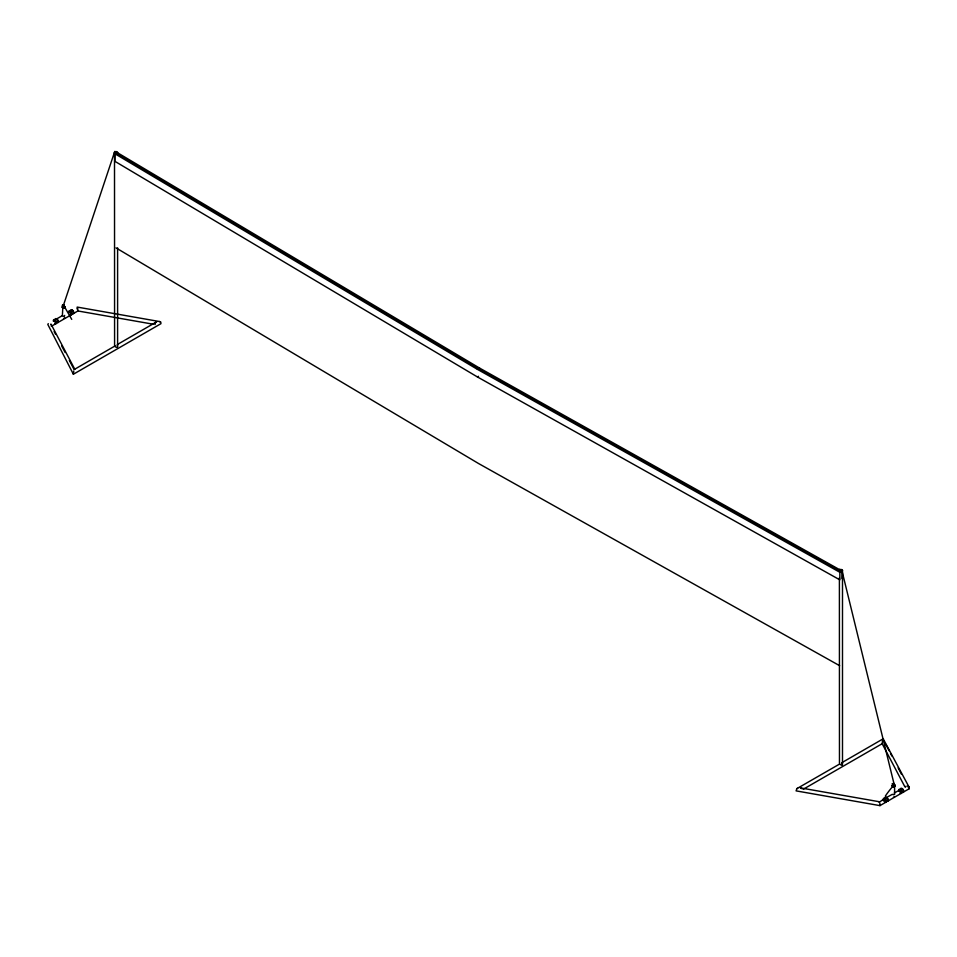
<?xml version="1.0" encoding="UTF-8"?>
<svg xmlns="http://www.w3.org/2000/svg" width="957" height="957" viewBox="0 0 957 957"><rect width="100%" height="100%" fill="white"/><g stroke="black" fill="none" stroke-linecap="round" stroke-linejoin="round"><path stroke-width="1.44" d="M117.233 154.555L117.496 152.917M879.1 802.337L883.861 799.059M63.533 305.702C62.815 304.661 62.181 308.573 62.719 307.46L114.756 151.409L117.149 153.108M64.609 306.372A1.208 0.694 0 0 1 64.609 307.077A1.208 0.694 0 0 1 64.609 307.831L64.215 306.958L64.167 308.082A1.208 0.694 0 0 1 62.707 306.994M894.484 784.573L892.761 786.164A1.208 0.694 0 0 0 894.364 786.056A1.208 0.694 0 0 0 894.293 785.111C896.063 781.893 884.699 796.116 885.428 796.308L885.345 796.296M117.603 247.839L117.603 346.171C118.333 348.946 113.225 346.087 115.319 345.92M842.495 570.396L842.495 764.081L842.076 765.456L839.815 764.248M900.633 791.941L899.58 790.996M842.016 570.982L894.592 786.199L894.592 794.477L893.037 794.705M892.929 786.81L894.628 786.451L892.773 786.558A1.208 0.694 0 0 1 892.391 785.661M894.592 784.8L892.929 785.47M73.773 370.957L73.378 374.235L160.92 323.693L160.8 322.078L159.376 321.54M882.545 740.443L882.163 743.709L904.963 786.953M117.149 153.742L117.4 152.929A1.543 0.897 0 0 0 117.149 151.852A1.543 0.897 0 0 0 115.283 151.708L114.96 152.486L116.838 153.886L114.72 152.031A1.543 0.897 0 0 0 114.96 153.108A1.543 0.897 0 0 0 116.838 153.252L114.72 152.031M842.04 571.652L842.28 570.839A1.543 0.897 0 0 0 842.04 569.762A1.543 0.897 0 0 0 840.162 569.618L839.851 570.396L842.04 571.652L839.6 569.941L842.04 571.652L840.162 569.618L842.04 571.652L840.796 570.48M71.739 319.387L64.358 306.515M62.707 306.228A1.208 0.694 0 0 0 64.167 307.329L64.609 307.077M62.707 306.587A1.208 0.694 0 0 0 64.167 307.687L64.609 307.424A1.208 0.694 0 0 0 64.609 306.73M69.646 312.437L70.555 312.688L70.316 313.597M894.592 796.738L893.467 797.241M74.455 369.378L114.589 346.207L114.505 152.486M883.227 738.852L909.018 787.013M842.04 578.602L842.172 570.862M55.099 322.509L54.98 321.444M842.04 571.03L839.576 569.283L839.851 571.042A1.543 0.897 0 0 0 841.717 571.162M156.625 321.935L155.213 322.88L155.082 324.531M839.397 577.849L839.468 764.117L796.93 788.604L796.08 790.877L879.973 805.627L885.727 802.289L885.727 801.033A1.543 0.897 60 0 0 884.639 799.131A1.543 0.897 60 0 0 883.55 799.765L883.55 801.033M894.185 786.606L893.383 787.097L894.616 786.51M893.467 785.207L894.58 785.159M894.628 784.644L893.527 785.302M840.94 571.652L839.851 572.286L839.851 579.87L477.411 376.938L114.96 161.362L114.96 153.778L116.06 153.144L478.5 368.72L839.768 570.874M56.116 319.231L62.528 315.535M153.634 324.279L77.9 310.965L73.45 313.537L73.45 312.281A1.543 0.897 60 0 0 72.576 310.523A1.543 0.897 60 0 0 71.344 310.582M117.34 344.532L155.943 322.246M114.96 153.778L477.411 369.354L479.589 368.086L839.433 569.571M477.411 376.938L478.5 376.304M842.232 762.454L883.407 738.672M803.21 789.286L882.163 743.709M893.168 787.025L894.472 785.841M886.05 797.791L892.343 794.298M894.221 793.078L899.329 790.135M908.636 786.546A1.459 1.148 23.4 0 1 909.162 787.515L909.15 788.771L903.384 792.097L903.384 790.841A1.543 0.897 60 0 0 902.559 789.13A1.543 0.897 60 0 0 901.327 789.058M796.93 788.604L797.624 788.281M62.384 306.037L63.473 305.415M62.815 307.675L62.372 315.666M63.533 318.669L64.657 317.832M114.96 152.486L117.4 153.563L114.96 152.486L115.917 152.558M841.67 762.98L842.495 764.081M884.782 801.093L884.782 799.873M800.375 787.886L879.292 801.739M159.855 321.6L77.194 307.077L77.027 308.944M800.614 787.91L801.248 788.066M63.246 316.217L64.358 316.384L64.657 315.403M841.083 570.312L842.28 570.839M477.411 369.354L839.851 572.286M839.636 665.689L478.5 463.487L116.06 247.911M801.428 788.137L801.918 788.771M117.149 152.522L479.589 368.086M115.283 151.708L116.204 152.402M117.244 345.25L117.603 346.171M114.96 151.852L116.419 153.551M839.851 570.396L839.6 569.941A1.543 0.897 0 0 0 839.851 571.03M885.692 744.271L889.137 750.814M890.512 753.434L891.9 756.042M898.109 767.825L901.554 774.369M907.774 786.152L909.15 788.771M51.223 324.531L74.79 369.246M54.118 331.541L55.494 334.16M61.715 345.955L65.172 352.511M69.311 360.37L74.156 369.546M73.378 374.235L47.85 324.531A1.459 1.148 23.4 0 1 48.364 323.717M879.842 803.162L879.973 805.627M77.78 308.513L77.9 310.965M885.129 797.528A2.321 1.34 60 0 1 887.976 799.167A2.321 1.34 60 0 1 886.553 801.188M883.49 800.363A2.321 1.34 60 0 1 884.352 798.138A2.321 1.34 60 0 1 886.529 800.842A2.321 1.34 60 0 1 884.914 802.133M900.429 788.963A2.321 1.34 60 0 1 902.307 788.664A2.321 1.34 60 0 1 903.659 791.475A2.321 1.34 60 0 1 902.02 792.264M898.79 790.889A2.321 1.34 60 0 1 900.238 789.346A2.321 1.34 60 0 1 902.008 792.42A2.321 1.34 60 0 1 899.951 792.898M894.293 785.518A1.208 0.694 0 0 1 894.364 786.463A1.208 0.694 0 0 1 892.749 786.582L892.678 786.283A1.208 0.694 0 0 1 892.391 785.254M894.041 784.644A1.208 0.694 0 0 1 894.496 785.601A1.208 0.694 0 0 1 892.833 785.864A1.208 0.694 0 0 1 892.391 784.907M905.633 787.001A1.459 1.148 23.4 0 1 906.171 786.187M886.613 797.767A1.543 0.897 60 0 1 887.917 799.765L887.917 801.033L901.195 793.365L901.195 792.097A1.543 0.897 60 0 0 900.106 790.207A1.543 0.897 60 0 0 899.006 790.841M68.856 312.329A2.321 1.34 60 0 1 70.16 310.714A2.321 1.34 60 0 1 72.086 313.525A2.321 1.34 60 0 1 70.447 314.65M70.507 310.391A2.321 1.34 60 0 1 72.373 310.104A2.321 1.34 60 0 1 73.725 312.915A2.321 1.34 60 0 1 72.086 313.693M53.401 321.253A2.321 1.34 60 0 1 54.693 319.65A2.321 1.34 60 0 1 56.619 322.461A2.321 1.34 60 0 1 54.98 323.574M55.039 320.308A2.321 1.34 60 0 1 56.2 318.657A2.321 1.34 60 0 1 58.21 321.157A2.321 1.34 60 0 1 57.049 322.808M53.616 321.085A1.543 0.897 60 0 1 54.764 320.607A1.543 0.897 60 0 1 55.805 322.473L55.805 323.729L51.355 326.301L51.355 325.033A1.459 1.148 23.4 0 0 50.829 324.076M69.083 312.281A1.543 0.897 60 0 1 70.172 311.647A1.543 0.897 60 0 1 71.273 313.537L71.273 314.805L57.994 322.473L57.994 321.205A1.543 0.897 60 0 0 56.894 319.315M62.408 305.199C64.107 307.903 65.65 303.202 62.408 305.199M892.343 783.759C894.041 786.475 895.585 781.761 892.343 783.759M894.628 786.451L893.455 787.121L894.628 786.427"/></g></svg>
